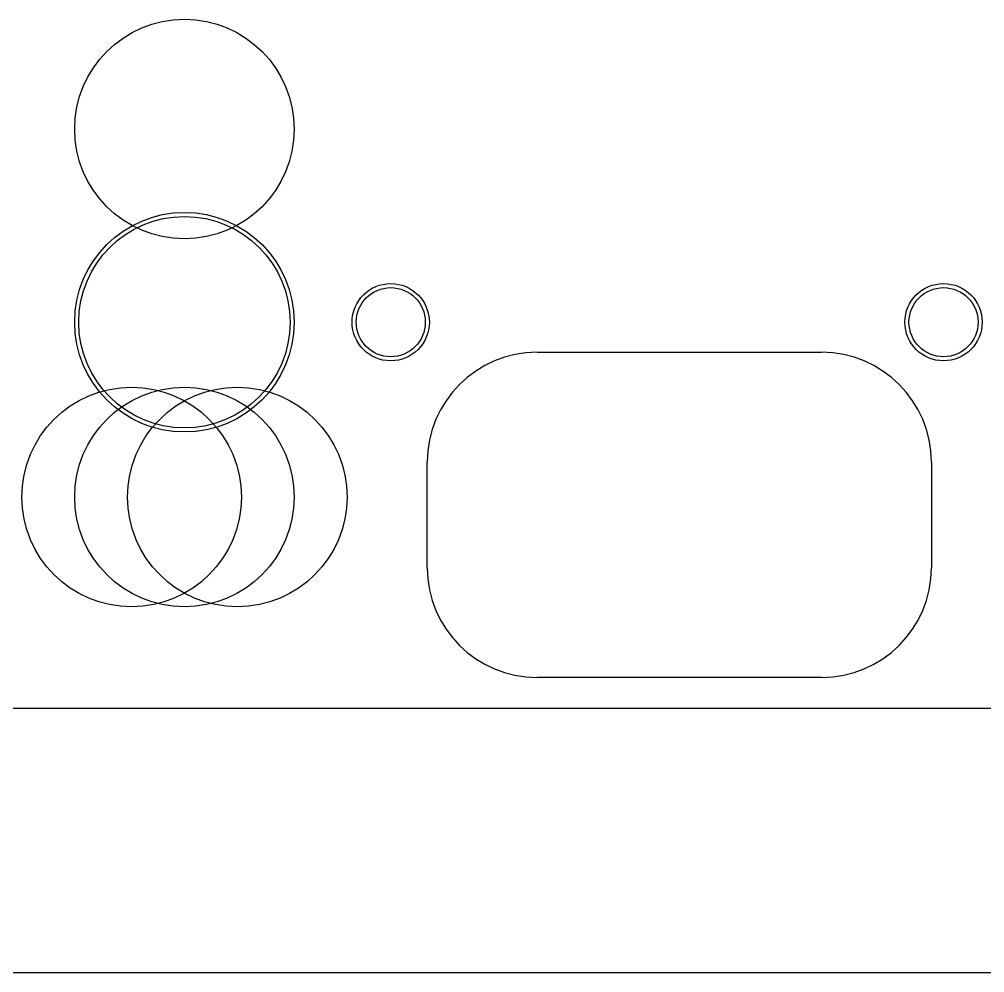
# Model space of a CAD drawing. Extents: x -14 to 315, y -179 to 16.
# Drawn here: x 6.81 to 30.56, y -92 to -68.55 of the extents above; entities that cross this region are included whole.
import ezdxf

# ---------------------------------------------------------------- set-up
doc = ezdxf.new("R2010")
doc.units = 0
doc.layers.add('BLACK', color=7, linetype='CONTINUOUS')

msp = doc.modelspace()

# ---------------------------------------------------------------- linework, layer by layer
at = {"layer": 'BLACK', "linetype": 'CONTINUOUS'}
for p, q in [((19.55, -76.74), (26.549988, -76.74)), ((16.85, -82.051372), (16.85, -79.44)), ((29.25, -79.44), (29.25, -82.04)), ((26.55, -84.74), (19.55, -84.74)), ((67.735627, -85.5), (0, -85.5)), ((64.0414, -92), (-7.75, -92))]:
    msp.add_line(p, q, dxfattribs=at)
at = {"layer": 'BLACK'}
for centre, radius in [((10.875, -71.25), 2.7), ((10.875, -76), 2.7), ((10.875, -76), 2.6), ((15.95, -76), 0.95), ((15.95, -76), 0.85), ((29.55, -76), 0.95), ((29.55, -76), 0.85), ((9.575, -80.3), 2.7), ((10.875, -80.3), 2.7), ((12.175, -80.3), 2.7)]:
    msp.add_circle(centre, radius, dxfattribs=at)
for centre, start, end in [((19.55, -79.44), 90, 180), ((26.55, -79.44), 0, 90), ((19.55, -82.04), -180, -90), ((26.55, -82.04), -90, 0)]:
    msp.add_arc(centre, 2.7, start, end, dxfattribs=at)

doc.saveas('drawing.dxf')
